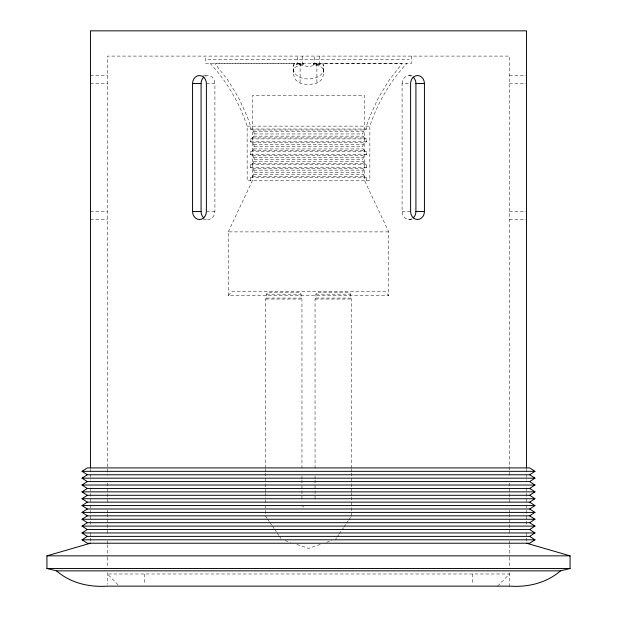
<?xml version="1.0" encoding="UTF-8"?>
<svg xmlns="http://www.w3.org/2000/svg" width="617" height="617" viewBox="0 0 617 617"><rect width="100%" height="100%" fill="white"/><g stroke="black" fill="none" stroke-linecap="round" stroke-linejoin="round"><path stroke-width="0.46" stroke-dasharray="3.08 2.31" d="M323.694 63.266L323.354 75.482L320.886 80.503L316.891 83.148L308.5 84.838L300.109 83.148L296.114 80.503L293.646 75.482L293.306 63.266M293.306 72.698C292.959 64.183 303.04 64.754 308.5 66.96C313.96 64.754 324.041 64.183 323.694 72.698M250.425 180.781L250.425 177.256C255.461 176.207 255.461 168.433 250.425 167.384L250.425 164.469C255.461 163.42 255.461 155.646 250.425 154.597L250.425 151.682C255.461 150.633 255.461 142.859 250.425 141.81L250.425 138.894C255.461 137.846 255.461 130.071 250.425 129.022L250.425 125.583L246.947 115.903L238.316 97.247L227.565 79.724L214.839 63.574L294.51 63.266M366.575 180.781L366.575 177.256C361.539 176.207 361.539 168.433 366.575 167.384L366.575 164.469C361.539 163.42 361.539 155.646 366.575 154.597L366.575 151.682C361.539 150.633 361.539 142.859 366.575 141.81L366.575 138.894C361.539 137.846 361.539 130.071 366.575 129.022L366.575 125.583L370.053 115.903L378.684 97.247L389.435 79.724L402.161 63.574L322.49 63.266M210.042 63.266C226.778 81.189 239.388 102.885 247.147 126.138L247.147 180.781L369.853 180.781L369.853 126.138C377.612 102.885 390.222 81.189 406.958 63.266M294.355 63.574C286.296 84.089 330.704 84.089 322.645 63.574M228.251 231.892L252.33 180.781L252.33 95.596L364.67 95.596L364.67 180.781L388.749 231.892L388.749 295.612L228.251 295.612L228.251 231.892L388.749 231.892M265.611 468.141L265.611 299.037L266.482 298.065L266.482 294.162L267.693 292.203L299.877 292.203L301.088 294.162L301.088 298.065L301.952 299.037L301.952 468.365M315.048 468.365L315.048 299.037L315.912 298.065L315.912 294.162L317.123 292.203L349.307 292.203L350.518 294.162L350.518 298.065L351.389 299.037L351.389 468.141M335.532 539.32L336.589 537.777M337.113 537.006L338.702 534.692M339.227 533.921L341.348 530.836M341.872 530.065L343.461 527.751M343.985 526.98L346.098 523.895M346.631 523.123L348.219 520.81M348.744 520.038L350.857 516.953M228.251 295.612L231.861 291.525L385.139 291.525L388.749 295.612M497.595 586.15L509.511 573.98L107.489 573.98L119.405 586.15M302.515 56.209L302.515 63.266L303.957 64.369L296.26 64.369L297.702 63.266L297.702 56.209M319.298 56.209L319.298 63.266L320.74 64.369L313.043 64.369L314.485 63.266L314.485 56.209M296.985 64.369L299.145 63.597L303.232 64.369M313.768 64.369L315.927 63.597L320.015 64.369M320.215 544.449L308.5 548.374L296.785 544.449M326.516 542.335L331.923 540.523M207.79 59.679L409.21 59.679M296.26 63.89L303.957 63.89M313.043 63.89L320.74 63.89M90.46 75.544L107.489 75.544M203.263 75.544L207.998 75.544M409.002 75.544L413.737 75.544M509.511 75.544L526.54 75.544M90.46 83.526L107.489 83.526M206.394 83.526L214.909 83.526L214.909 211.515A7.982 6.918 -90 0 1 205.338 218.888M411.662 218.888A7.982 6.918 -90 0 1 402.091 211.515L402.091 83.526L410.606 83.526M509.511 83.526L526.54 83.526M247.147 126.138L369.853 126.138M250.425 129.022L366.575 129.022M252.453 130.002L364.547 130.002M253.857 131.76L363.143 131.76M254.358 133.958L362.642 133.958M253.857 136.149L363.143 136.149M252.453 137.915L364.547 137.915M250.425 138.894L366.575 138.894M250.425 141.81L366.575 141.81M252.453 142.789L364.547 142.789M253.857 144.548L363.143 144.548M254.358 146.746L362.642 146.746M253.857 148.944L363.143 148.944M252.453 150.702L364.547 150.702M250.425 151.682L366.575 151.682M250.425 154.597L366.575 154.597M252.453 155.577L364.547 155.577M253.857 157.335L363.143 157.335M254.358 159.533L362.642 159.533M253.857 161.731L363.143 161.731M252.453 163.49L364.547 163.49M250.425 164.469L366.575 164.469M250.425 167.384L366.575 167.384M252.453 168.364L364.547 168.364M253.857 170.13L363.143 170.13M254.358 172.32L362.642 172.32M253.857 174.518L363.143 174.518M252.453 176.277L364.547 176.277M250.425 177.256L366.575 177.256M90.46 211.515L107.489 211.515M206.394 211.515L214.909 211.515M402.091 211.515L410.606 211.515M509.511 211.515L526.54 211.515M90.46 219.505L107.489 219.505M203.263 219.505L207.998 219.505M409.002 219.505L413.737 219.505M509.511 219.505L526.54 219.505M266.482 294.162L301.088 294.162M315.912 294.162L350.518 294.162M266.482 298.065L301.088 298.065M315.912 298.065L350.518 298.065M265.611 299.037L301.952 299.037M315.048 299.037L351.389 299.037M285.077 540.523L290.484 542.335M301.952 504.922L303.518 507.205M267.2 518.496L265.611 516.182L265.611 496.963M267.724 519.267L269.313 521.581M269.845 522.352L271.958 525.437M272.483 526.208L274.071 528.522M274.596 529.293L276.709 532.378M277.241 533.15L278.83 535.463M279.354 536.235L280.943 538.548M526.54 468.858L526.54 480.304M526.54 487.931L526.54 504.135M526.54 505.092L526.54 525.113M526.54 532.741L526.54 542.274M509.511 475.321L509.511 56.093L107.489 56.093L107.489 475.321M509.511 483.026L509.511 504.236M509.511 510.012L509.511 512.904M509.511 513.868L509.511 535.07M509.511 540.854L509.511 543.747M509.511 544.711L509.511 556.272M509.511 557.236L509.511 567.841M509.511 572.661L509.511 586.15M472.352 573.98L472.352 584.276M411.67 56.093L411.67 63.266L205.33 63.266L205.33 56.093M351.389 469.105L351.389 471.982M351.389 472.946L351.389 492.165M351.389 493.122L351.389 496.006M351.389 496.963L351.389 516.182M318.997 63.266L318.997 65.71M317.377 63.597L317.377 64.369M316.891 63.266L316.891 83.148M316.413 63.597L316.413 64.369M315.048 476.062L315.048 478.946M315.048 479.91L315.048 499.153M301.952 476.062L301.952 478.946M301.952 479.91L301.952 499.153M300.587 63.597L300.587 64.369M300.109 63.266L300.109 83.148M299.623 63.597L299.623 64.369M265.611 469.105L265.611 471.982M265.611 472.946L265.611 492.165M265.611 493.122L265.611 496.006M144.648 573.98L144.648 584.276M107.489 483.026L107.489 504.236M107.489 510.012L107.489 512.904M107.489 513.868L107.489 535.07M107.489 540.854L107.489 543.747M107.489 544.711L107.489 556.272M107.489 557.236L107.489 567.841M107.489 572.661L107.489 584.222M90.46 468.858L90.46 480.304M90.46 487.931L90.46 504.135M90.46 505.092L90.46 525.113M90.46 532.741L90.46 542.274M402.091 83.526A7.982 6.918 -90 0 1 411.662 76.161M205.338 76.161A7.982 6.918 -90 0 1 214.909 83.526"/><path stroke-width="0.93" d="M90.46 543.222L46.931 555.848L46.954 568.535L56.54 570.856L560.46 570.856L570.046 568.535L570.069 555.848L526.54 543.222M560.46 570.856C546.716 582.949 527.99 587.384 510.035 586.15M87.321 474.758L82.046 471.334L87.321 467.91L529.679 467.91L534.954 471.334L529.679 474.758L87.321 474.758L82.046 478.175L87.321 481.599L529.679 481.599L534.954 478.175L529.679 474.758M529.679 481.599L534.954 485.024L529.679 488.448L87.321 488.448L82.046 485.024L87.321 481.599M87.321 495.297L82.046 498.721L87.321 502.145L529.679 502.145L534.954 498.721L529.679 495.297L87.321 495.297L82.046 491.872L87.321 488.448M529.679 502.145L534.954 505.57L529.679 508.994L87.321 508.994L82.046 505.57L87.321 502.145M529.679 508.994L534.954 512.411L529.679 515.835L87.321 515.835L82.046 512.411L87.321 508.994M529.679 515.835L534.954 519.259L529.679 522.684L87.321 522.684L82.046 519.259L87.321 515.835M529.679 536.381L534.954 539.806L529.679 543.222L87.321 543.222L82.046 539.806L87.321 536.381L529.679 536.381L534.954 532.957L529.679 529.533L87.321 529.533L82.046 526.108L87.321 522.684M87.321 536.381L82.046 532.957L87.321 529.533M529.679 495.297L534.954 491.872L529.679 488.448M529.679 529.533L534.954 526.108L529.679 522.684M192.566 83.526A7.982 6.918 -90 0 1 199.476 75.544A7.982 6.918 -90 0 1 206.394 83.526L206.394 211.515A7.982 6.918 -90 0 1 199.476 219.505A7.982 6.918 -90 0 1 192.566 211.515L192.566 83.526L201.08 83.526A7.982 6.918 -90 0 1 203.942 77.056M413.058 77.056A7.982 6.918 -90 0 1 415.92 83.526L424.434 83.526L424.434 211.515A7.982 6.918 -90 0 1 417.524 219.505A7.982 6.918 -90 0 1 410.606 211.515L410.606 83.526A7.982 6.918 -90 0 1 417.524 75.544A7.982 6.918 -90 0 1 424.434 83.526M192.566 211.515L201.08 211.515A7.982 6.918 -90 0 0 203.942 217.986M413.058 217.986A7.982 6.918 -90 0 0 415.92 211.515L424.434 211.515M82.046 471.334L534.954 471.334M82.046 478.175L534.954 478.175M82.046 485.024L534.954 485.024M82.046 491.872L534.954 491.872M82.046 498.721L534.954 498.721M82.046 505.57L534.954 505.57M82.046 512.411L534.954 512.411M82.046 519.259L534.954 519.259M82.046 526.108L534.954 526.108M82.046 532.957L534.954 532.957M82.046 539.806L534.954 539.806M46.931 555.848L570.069 555.848M46.954 568.535L570.046 568.535M106.965 586.15C89.01 587.384 70.284 582.949 56.54 570.856M107.489 586.15L509.511 586.15M526.54 467.91L526.54 30.85L90.46 30.85L90.46 467.91M415.92 83.526L415.92 211.515M201.08 83.526L201.08 211.515"/></g></svg>
